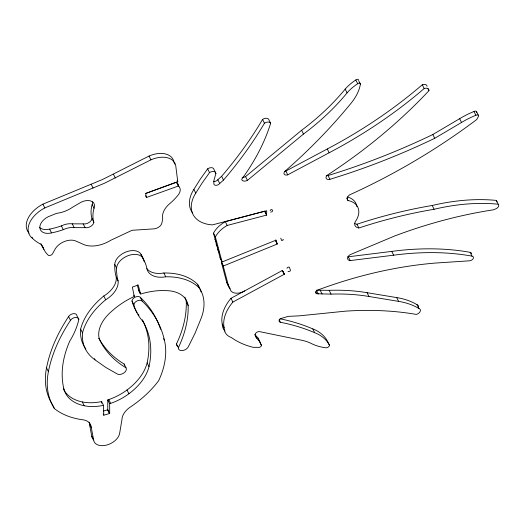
<?xml version="1.0" encoding="UTF-8"?>
<svg xmlns="http://www.w3.org/2000/svg" width="525" height="525" viewBox="0 0 525 525"><rect width="100%" height="100%" fill="white"/><g stroke="black" fill="none" stroke-linecap="round" stroke-linejoin="round"><path stroke-width="0.79" d="M266.726 214.882L264.856 211.089L225.31 221.655A23.546 15.008 -26.3 0 0 213.498 233.146L220.205 258.156L222.082 261.949L215.368 236.933A23.546 15.008 -26.3 0 1 227.181 225.448L266.529 215.112L266.759 210.755L212.435 224.884A38.227 24.367 -26.3 0 1 195.759 193.141L193.889 189.348L200.379 179.032L207.644 168.84A4.508 2.874 -26.3 0 1 214.036 169.66L215.913 173.453L213.892 180.6L213.859 183.796A3.426 2.185 -26.3 0 0 216.156 185.318A3.426 2.185 -26.3 0 0 219.699 183.501L223.506 180.068A385.987 246.035 -26.3 0 0 264.449 123.218A4.522 2.881 -26.3 0 1 270.644 123.29A229.471 146.272 -26.3 0 1 241.671 179.327A4.653 2.966 -26.3 0 0 247.426 180.383L303.489 134.052A189.604 120.855 -26.3 0 0 347.058 92.899A35.293 22.496 -26.3 0 1 357.702 83.757A1.746 1.109 -26.3 0 1 359.612 83.114A1.746 1.109 -26.3 0 1 360.399 84.157A51.397 32.76 -26.3 0 1 350.07 104.429A455.392 290.279 -26.3 0 1 285.213 171.045A3.734 2.382 -26.3 0 0 284.228 174.202A3.734 2.382 -26.3 0 0 287.733 174.832L329.142 152.768A340.567 217.088 -26.3 0 0 424.18 88.548A4.449 2.835 -26.3 0 1 428.925 90.687A396.421 252.689 -26.3 0 1 327.082 175.324A4.121 2.632 -26.3 0 0 326.255 178.507A4.121 2.632 -26.3 0 0 329.654 179.373L329.917 179.307A480.119 306.036 -26.3 0 0 434.713 138.305L461.527 122.476A61.897 39.454 -26.3 0 1 475.899 115.277A2.1 1.339 -26.3 0 1 477.993 115.041A2.1 1.339 -26.3 0 1 478.446 116.432L476.726 119.529A440.77 280.96 -26.3 0 1 349.611 194.867A5.473 3.491 -26.3 0 0 348.009 200.517A24.892 15.868 -26.3 0 1 355.09 222.009A8.564 5.46 -26.3 0 0 358.851 228.001A359.572 229.202 -26.3 0 1 434.103 209.272A166.077 105.86 -26.3 0 1 498.192 204.199L496.322 200.406A166.077 105.86 -26.3 0 0 432.233 205.485A359.572 229.202 -26.3 0 0 356.974 224.214A8.564 5.46 -26.3 0 1 354.519 223.374M228.565 286.125L226.695 282.338L221.373 262.27L276.163 240.096L277.108 244.086L223.243 266.063L228.565 286.125L230.029 288.875A11.15 7.107 -26.3 0 0 244.755 290.909M32.668 238.521A26.526 16.905 -26.3 0 1 44.782 207.952L104.311 183.323L150.924 159.836A21.525 13.722 -26.3 0 1 175.79 166.077L177.758 181.67L145.701 193.443L146.317 197.551L178.395 186.014L178.92 186.493A11.498 7.33 -26.3 0 1 178.73 194.283A48.53 30.936 -26.3 0 1 170.33 203.129A20.829 13.276 -26.3 0 0 162.724 218.584L161.917 222.954A6.766 4.312 -26.3 0 1 154.245 228.848L132.07 230.285L110.788 240.266A25.489 16.249 -26.3 0 1 84.453 244.84L75.823 241.027A13.748 8.761 -26.3 0 0 55.256 248.83L52.579 253.713A2.723 1.739 -26.3 0 1 50.078 255.445A2.723 1.739 -26.3 0 1 47.808 254.743A41.672 26.565 -26.3 0 1 43.936 249.408L40.917 244.256A62.954 40.13 -26.3 0 1 32.668 238.521L32.045 237.254M270.178 210.715L270.408 210.039L271.609 209.521A2.664 1.7 -26.3 0 1 272.304 211.509L270.697 212.205M287.004 268.347L287.234 267.678L288.842 266.982L289.413 267.304L290.456 270.29L290.233 270.959L288.625 271.655L288.048 271.333M142.308 319.791A135.621 86.448 -26.3 0 1 147.138 362.847A49.297 31.421 -26.3 0 1 127.037 389.97A44.513 28.376 -26.3 0 1 108.787 399.591L107.782 399.932L107.756 409.795L103.333 411.042M107.782 399.932L109.659 403.725L109.686 413.457L103.779 415.216L103.504 405.372L101.633 401.586A44.54 28.389 -26.3 0 1 82.353 401.96A49.297 31.428 -26.3 0 1 63.715 389.563M195.759 193.141L202.25 182.825L209.514 172.633L207.644 168.84M255.071 334.76L257.978 338.028L261.437 345.398A2.225 1.417 -26.3 0 1 260.118 347.032A2.225 1.417 -26.3 0 1 257.946 347.32L253.234 347.347A102.27 65.185 -26.3 0 1 231.446 337.575A22.424 14.293 -26.3 0 1 224.123 327.817A45.426 28.96 -26.3 0 1 232.864 302.092L284.307 274.24L283.159 271.471M213.406 181.466A3.426 2.185 -26.3 0 0 217.829 179.707L221.629 176.282A385.987 246.035 -26.3 0 0 262.579 119.431A4.522 2.881 -26.3 0 1 268.774 119.497L270.644 123.29M242.196 177.338A4.653 2.966 -26.3 0 0 245.556 176.597L301.619 130.259A189.604 120.855 -26.3 0 0 345.188 89.106A35.293 22.496 -26.3 0 1 355.832 79.971A1.746 1.109 -26.3 0 1 357.735 79.321A1.746 1.109 -26.3 0 1 358.523 80.371M326.274 175.704A4.121 2.625 -26.3 0 0 328.04 175.521A480.119 306.036 -26.3 0 0 432.843 134.512L459.657 118.689A61.897 39.454 -26.3 0 1 474.029 111.484A2.1 1.339 -26.3 0 1 476.123 111.254A2.1 1.339 -26.3 0 1 476.575 112.639M225.087 331.072A22.424 14.293 -26.3 0 1 222.252 324.03A45.426 28.96 -26.3 0 1 230.987 298.305L282.43 270.447L284.307 274.24M29.085 233.159A26.526 16.905 -26.3 0 1 42.912 204.159L102.441 179.537L149.054 156.043A21.525 13.722 -26.3 0 1 173.755 161.378M284.707 171.275A3.734 2.382 -26.3 0 0 285.863 171.045L327.272 148.975A340.567 217.088 -26.3 0 0 422.31 84.755A4.449 2.835 -26.3 0 1 427.081 86.29M146.77 268.629A23.126 14.739 -26.3 0 0 163.872 273A65.461 41.724 -26.3 0 1 197.558 284.34L199.434 288.127A67.128 42.788 -26.3 0 1 200.694 319.39L195.037 333.263L188.127 347.137A5.526 3.524 -26.3 0 1 182.123 350.588A5.526 3.524 -26.3 0 1 178.356 347.747A150.78 96.114 -26.3 0 0 188.153 305.583A37.091 23.638 -26.3 0 0 166.018 290.627A59.069 37.649 -26.3 0 0 140.621 294.046L138.232 284.983L132.326 287.103L134.328 296.435L133.357 296.894A59.043 37.636 -26.3 0 0 111.457 311.515A37.091 23.638 -26.3 0 0 99.501 339.531A150.754 96.095 -26.3 0 0 125.987 367.795A5.532 3.524 -26.3 0 1 124.084 372.816A5.532 3.524 -26.3 0 1 117.574 374.154L105.787 367.441L95.038 359.848L94.415 358.582M145.464 193.535L176.525 182.227L178.92 186.493M109.659 403.725L110.663 403.384A44.513 28.376 -26.3 0 0 128.914 393.763A49.297 31.421 -26.3 0 0 149.015 366.64A135.621 86.448 -26.3 0 0 143.023 321.49L142.393 320.23M282.076 270.703L284.406 273.998M347.806 256.725A4.81 3.065 -26.3 0 0 348.324 256.791L391.768 251.403A240.588 153.352 -26.3 0 1 470.118 252.328A3.288 2.093 -26.3 0 1 471.575 253.785M498.192 204.199A3.892 2.481 -26.3 0 1 495.915 208.779L493.618 209.777A342.031 218.019 -26.3 0 0 394.656 235.981L350.273 254.618A4.81 3.065 -26.3 0 0 347.576 258.293A4.81 3.065 -26.3 0 0 350.195 260.577L393.638 255.196A240.588 153.352 -26.3 0 1 471.988 256.121A3.288 2.093 -26.3 0 1 473.235 258.497A3.288 2.093 -26.3 0 1 469.77 260.794L435.757 263.032A317.422 202.335 -26.3 0 0 317.395 290.187A2.789 1.778 -26.3 0 0 315.617 292.254A2.789 1.778 -26.3 0 0 316.877 293.744L331.065 294.125A190.68 121.544 -26.3 0 1 368.957 296.487L398.587 301.376A83.134 52.992 -26.3 0 1 418.911 308.497A4.312 2.75 -26.3 0 1 420.177 311.443A4.312 2.75 -26.3 0 1 416.279 314.409A296.605 189.059 -26.3 0 0 345.483 311.161L299.204 315.847L288.271 316.372L280.744 318.577A3.025 1.929 -26.3 0 0 279.097 320.742A3.025 1.929 -26.3 0 0 280.396 322.265A236.552 150.78 -26.3 0 1 314.678 332.706A55.775 35.549 -26.3 0 1 329.359 345.03A2.586 1.647 -26.3 0 1 328.342 347.005A2.586 1.647 -26.3 0 1 325.776 347.786A61.615 39.277 -26.3 0 1 311.962 343.829A58.177 37.078 -26.3 0 0 299.303 339.793L259.737 331.656A3.176 2.028 -26.3 0 0 255.117 334.445L256.456 338.002L259.849 341.814M138.751 290.253L137.248 284.931M39.631 227.502A12.869 8.203 -26.3 0 0 49.645 229.11A59.062 37.649 -26.3 0 0 61.405 225.875A14.917 9.509 -26.3 0 1 72.266 223.834L83.186 223.88A6.057 3.865 -26.3 0 0 91.993 218.577A49.376 31.474 -26.3 0 1 92.17 204.461A11.025 7.028 -26.3 0 0 92.702 201.876M74.137 227.627L85.057 227.666A6.057 3.865 -26.3 0 0 93.87 222.364A49.376 31.474 -26.3 0 1 94.041 208.248A11.025 7.028 -26.3 0 0 90.615 200.911A11.025 7.028 -26.3 0 0 78.691 203.648L72.896 207.021A23.408 14.917 -26.3 0 1 56.674 213.314L48.366 216.674A12.869 8.203 -26.3 0 0 39.926 228.421A12.869 8.203 -26.3 0 0 51.516 232.903A59.062 37.649 -26.3 0 0 63.282 229.668A14.917 9.509 -26.3 0 1 74.137 227.627L72.266 223.84M318.327 293.98L316.457 290.194L329.188 290.338A190.68 121.544 -26.3 0 1 367.087 292.694L396.716 297.583A83.134 52.992 -26.3 0 1 417.04 304.71A4.312 2.75 -26.3 0 1 418.537 306.849M40.93 243.685L41.685 244.972M226.695 282.338L230.029 288.875M476.602 111.694L478.472 115.48M474.029 111.484L475.899 115.277M459.657 118.689L461.527 122.476M427.987 88.791L428.925 90.687M422.31 84.755L424.18 88.548M432.843 134.512L434.713 138.305M470.118 252.328L471.988 256.121M432.233 205.478L434.103 209.272M358.837 81.001L360.399 84.157M355.832 79.971L357.702 83.757M345.188 89.106L347.058 92.899M391.768 251.403L393.638 255.196M417.04 304.71L418.911 308.497M327.272 148.975L329.142 152.768M396.716 297.583L398.587 301.376M346.756 197.991L348.009 200.517M356.974 224.214L358.851 228.001M328.04 175.521L329.917 179.307M301.619 130.259L303.489 134.052M367.087 292.694L368.957 296.487M348.324 256.791L350.195 260.577M262.579 119.431L264.449 123.218M285.863 171.045L287.733 174.832M329.188 290.338L331.065 294.125M320.217 290.312L322.088 294.098M315.938 291.848L316.877 293.744M264.659 211.319L266.529 215.112M280.055 318.78A236.552 150.78 -26.3 0 1 312.802 328.912A55.775 35.549 -26.3 0 1 327.482 341.243L329.359 345.03M245.556 176.597L247.426 180.383M277.259 243.843L275.382 240.056L277.108 244.086M312.802 328.912L314.678 332.706M221.629 176.282L223.506 180.068M217.829 179.707L219.699 183.501M279.149 319.738L280.396 322.265M225.31 221.655L227.181 225.448M213.498 233.146L215.368 236.933M214.876 239.21L216.746 243.003M216.037 243.784L217.914 247.57M217.619 249.152L219.489 252.945M173.919 162.291L174.858 164.181M220.014 257.493L221.891 261.286M221.543 262.139L223.414 265.926M221.347 262.395L223.217 266.188M261.437 345.398L257.978 338.028M254.901 334.845L256.456 338.002M177.174 180.285L177.798 181.545M176.525 182.227L178.395 186.014M230.987 298.305L232.864 302.092M149.054 156.043L150.924 159.836M222.252 324.03L224.123 327.817M145.648 195.707L146.58 197.603M184.807 297.124A37.091 23.638 -26.3 0 1 186.283 301.796L188.153 305.583M163.872 273L165.743 276.787A65.461 41.724 -26.3 0 1 199.434 288.127M113.453 174.248L115.329 178.041M95.038 359.848A67.134 42.794 -26.3 0 1 82.517 332.896A65.448 41.718 -26.3 0 1 105.669 299.795A23.133 14.746 -26.3 0 0 118.105 280.954L116.235 277.161A91.507 58.328 -26.3 0 1 114.745 264.338A14.392 9.174 -26.3 0 1 126.118 251.915A14.392 9.174 -26.3 0 1 140.995 254.284L142.866 258.07A91.527 58.341 -26.3 0 1 147.197 269.811A23.126 14.739 -26.3 0 0 165.743 276.787M186.283 301.796A150.78 96.114 -26.3 0 1 176.479 343.954L178.356 347.747M91.199 184.249L93.069 188.035M163.564 338.612L164.502 340.508A110.663 70.54 -26.3 0 1 158.688 380.625A88.423 56.359 -26.3 0 1 129.426 407.669A17.463 11.13 -26.3 0 0 121.984 419.324L119.693 433.007A13.919 8.873 -26.3 0 1 106.687 445.062A13.919 8.873 -26.3 0 1 93.64 439.996L91.763 436.209L89.401 423.773A17.463 11.13 -26.3 0 0 89.191 422.192M139.059 290.883L140.306 293.409M138.488 290.174L140.365 293.961M137.169 312.637A94.487 60.224 -26.3 0 1 132.005 301.035A4.705 2.999 -26.3 0 1 135.365 297.078A4.705 2.999 -26.3 0 1 140.313 297.334L142.19 301.12A187.72 119.661 -26.3 0 1 164.502 340.508M92.17 204.461L94.041 208.248M133.704 295.175L134.328 296.435M114.745 264.338L116.616 268.124A91.507 58.328 -26.3 0 0 118.105 280.954M91.993 218.577L93.87 222.364M132.005 301.035L133.882 304.822A94.487 60.224 -26.3 0 0 143.023 321.49M83.186 223.88L85.057 227.666M147.138 362.847L149.015 366.64M116.235 277.161A23.133 14.746 -26.3 0 1 103.799 296.002L105.669 299.795M61.405 225.875L63.282 229.668M99.074 338.559A150.754 96.095 -26.3 0 0 124.11 364.009L125.987 367.795M42.912 204.159L44.782 207.952M49.645 229.11L51.516 232.903M127.037 389.97L128.914 393.763M98.877 338.271L99.501 339.531M103.504 405.372A44.54 28.389 -26.3 0 1 84.223 405.753A49.297 31.428 -26.3 0 1 64.011 389.445A135.621 86.448 -26.3 0 1 69.759 341.145A94.5 60.237 -26.3 0 0 78.802 319.6L76.932 315.807A4.705 2.999 -26.3 0 0 73.552 313.655A4.705 2.999 -26.3 0 0 68.611 316.568A187.714 119.654 -26.3 0 0 46.535 367.867A110.657 70.54 -26.3 0 0 52.152 404.171M43.936 249.408L42.066 245.615A41.672 26.565 -26.3 0 0 43.109 247.531M103.799 296.002A65.448 41.718 -26.3 0 0 80.647 329.109L82.517 332.896M68.611 316.568L70.488 320.355A187.714 119.654 -26.3 0 0 48.405 371.654A110.657 70.54 -26.3 0 0 54.423 408.601A88.41 56.352 -26.3 0 0 83.783 419.915A17.463 11.13 -26.3 0 1 91.278 427.56L93.64 439.996M108.787 399.591L110.663 403.384M107.809 409.664L109.686 413.457M107.612 409.894L109.489 413.68M103.156 413.956L103.779 415.216M82.353 401.96L84.223 405.753M89.401 423.773L91.278 427.56M63.387 388.178L64.011 389.445M46.535 367.867L48.405 371.654M52.553 404.808L54.423 408.601M280.731 238.166L281.708 240.607L283.303 239.879L283.106 239.393M101.633 401.586L101.64 403.213M209.514 172.633A4.508 2.874 -26.3 0 1 215.913 173.453M116.616 268.124A14.392 9.174 -26.3 0 1 127.988 255.708A14.392 9.174 -26.3 0 1 142.866 258.07M133.875 304.822A4.705 2.999 -26.3 0 1 137.235 300.864A4.705 2.999 -26.3 0 1 142.19 301.12M70.488 320.355A4.705 2.999 -26.3 0 1 75.429 317.448A4.705 2.999 -26.3 0 1 78.802 319.6M177.05 182.707A11.498 7.33 -26.3 0 1 178.375 185.968M192.518 212.848A38.227 24.367 -26.3 0 1 193.889 189.348M347.406 197.013A24.892 15.868 -26.3 0 1 356.875 206.679M496.322 200.406A3.892 2.481 -26.3 0 1 496.86 201.922M327.482 341.243A2.586 1.647 -26.3 0 1 327.39 342.083M229.858 287.923A11.15 7.107 -26.3 0 1 229.484 287.588M229.156 287.234A11.15 7.107 -26.3 0 1 228.158 285.088M124.11 364.009A5.532 3.524 -26.3 0 1 124.484 365.118M85.844 348.981A67.134 42.794 -26.3 0 1 80.64 329.109M140.989 254.284A91.527 58.341 -26.3 0 1 144.303 261.923M197.558 284.34A67.128 42.788 -26.3 0 1 201.023 291.92M177.798 346.349A5.526 3.524 -26.3 0 1 176.479 343.954M139.046 315.236A94.487 60.224 -26.3 0 1 138.082 313.957M140.313 297.334A187.72 119.661 -26.3 0 1 160.597 329.326M93.24 439.353A13.919 8.873 -26.3 0 1 91.763 436.209"/></g></svg>
